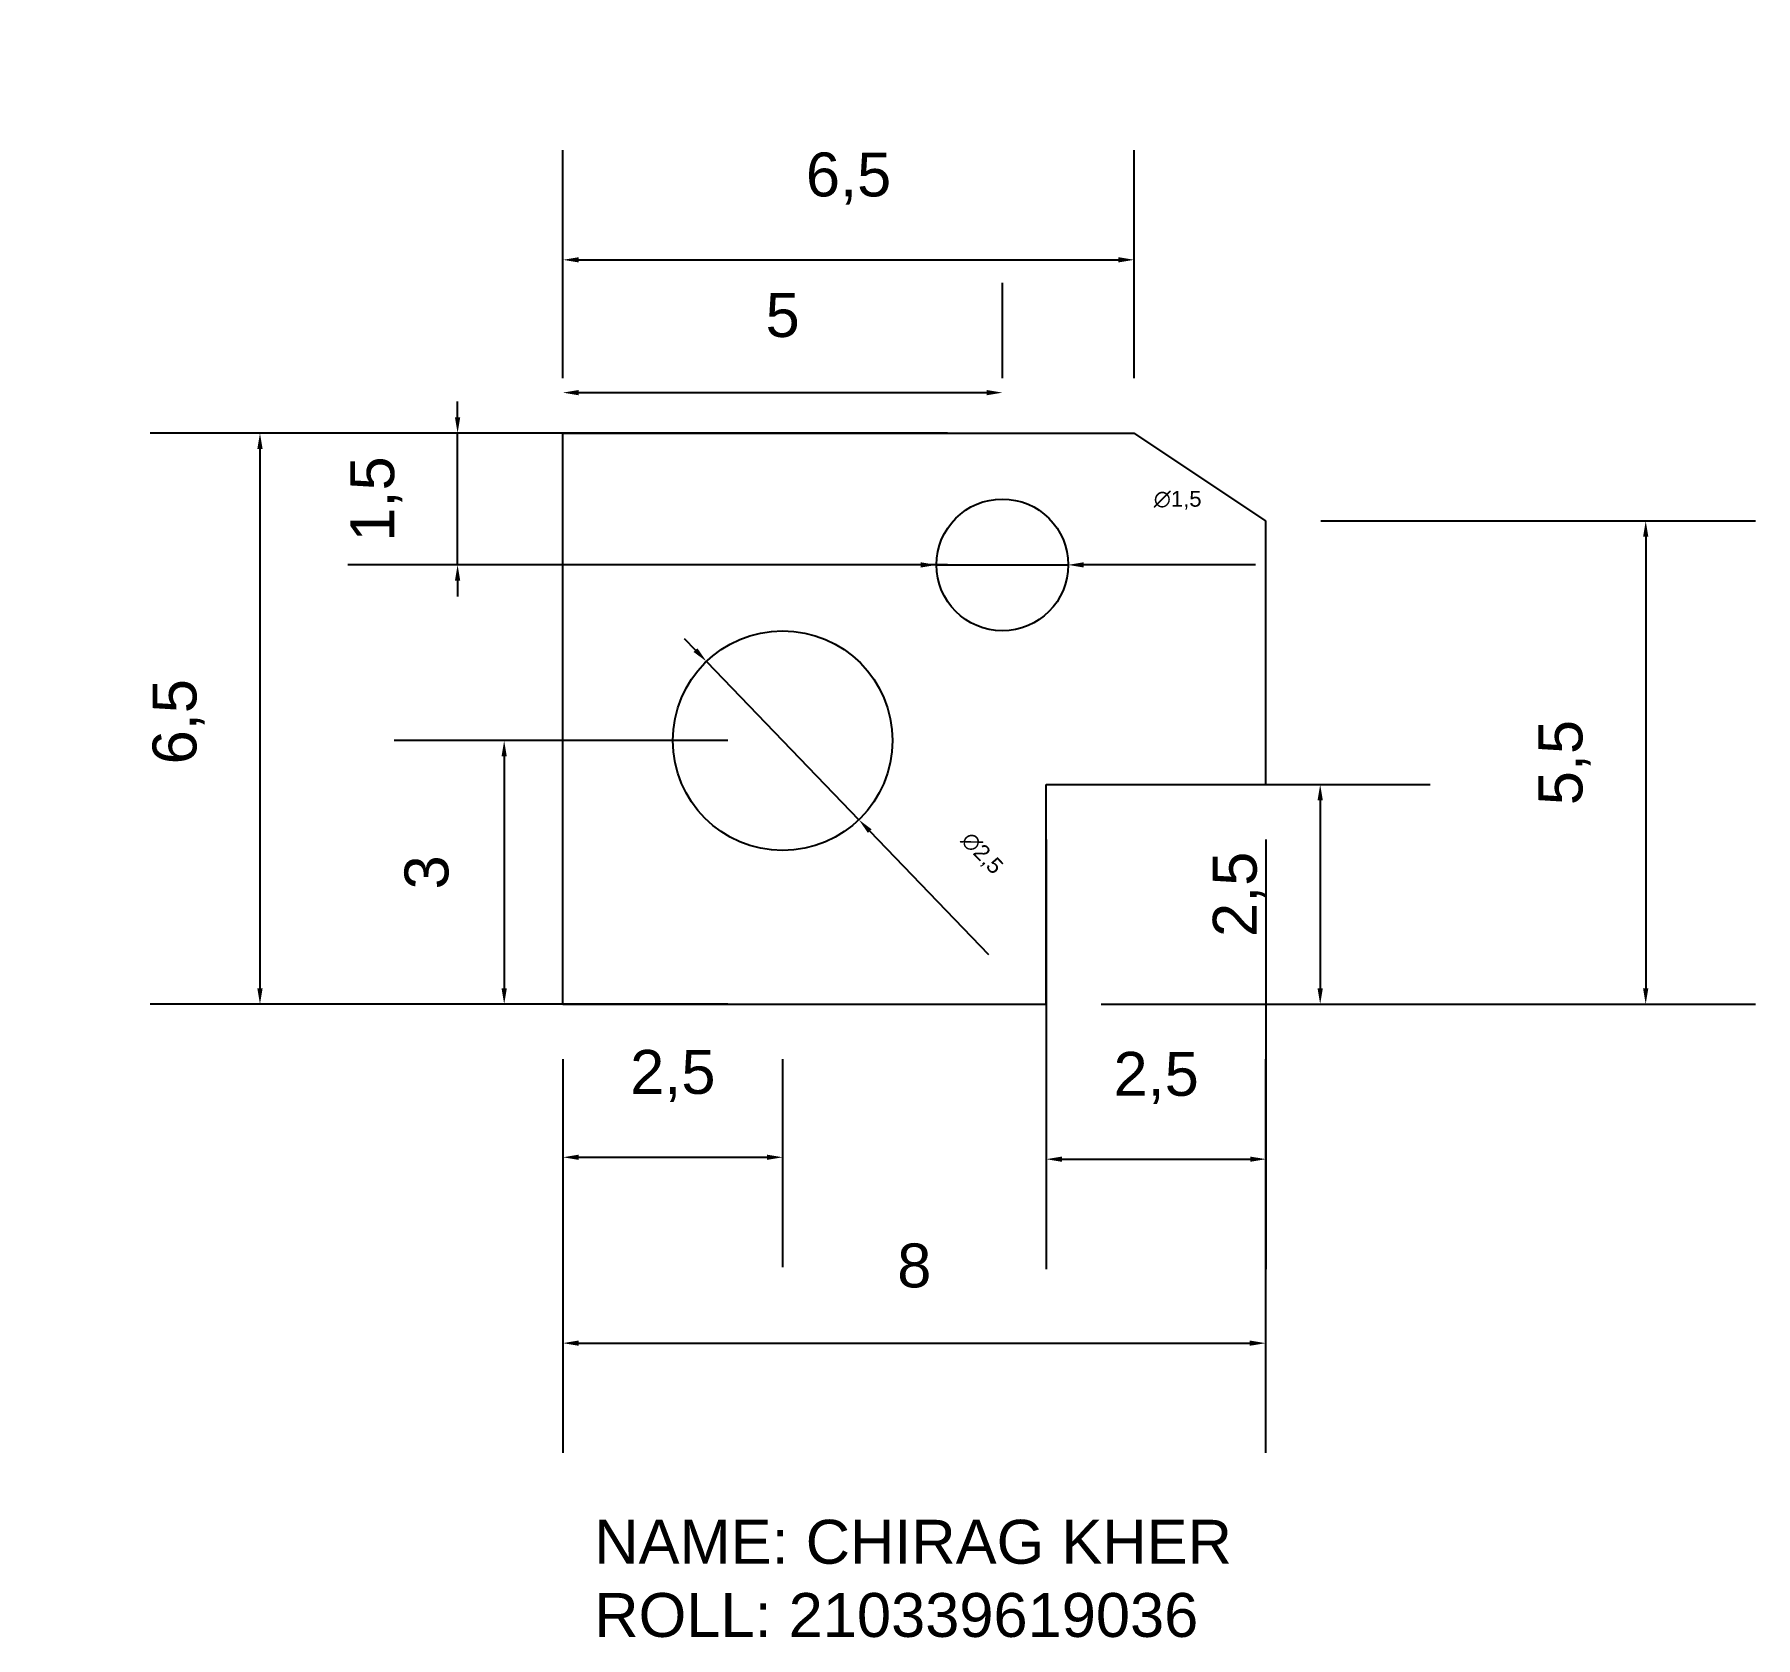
# Model space of a CAD drawing. Header units: millimetres. Extents: x 3255.6 to 3275.2, y 1868 to 1886.2.
import ezdxf

# ---------------------------------------------------------------- set-up
doc = ezdxf.new("R2010")
doc.units = ezdxf.units.MM
doc.styles.get("Standard").update_dxf_attribs({"font": 'arial.ttf'})
doc.dimstyles.new('ISO-25', dxfattribs={"dimtxt": 2.5, "dimasz": 0.18, "dimexe": 1.25, "dimexo": 0.625, "dimtad": 1, "dimtxsty": 'Standard', "dimcen": 2.5, "dimadec": 0, "dimazin": 0, "dimtfac": 1, "dimtmove": 0, "dimatfit": 3, "dimfxl": 1, "dimarcsym": 0})

# ---------------------------------------------------------------- blocks, each defined once
blk = doc.blocks.new('*D2')
at = {"color": 0, "lineweight": -2, "transparency": 16777216}
for p, q in [((3260.954, 1881.703), (3256.881, 1881.703)), ((3258.131, 1881.523), (3258.131, 1875.383)), ((3260.954, 1875.203), (3256.881, 1875.203))]:
    blk.add_line(p, q, dxfattribs=at)
at = {"color": 0, "transparency": 16777216}
for points in [[(3258.101, 1881.523), (3258.161, 1881.523), (3258.131, 1881.703)], [(3258.101, 1875.383), (3258.161, 1875.383), (3258.131, 1875.203)]]:
    blk.add_solid(points, dxfattribs=at)
at = {"layer": 'Defpoints', "color": 0, "transparency": 16777216}
for p in [(3261.579, 1881.703), (3258.131, 1875.203), (3261.579, 1875.203)]:
    blk.add_point(p, dxfattribs=at)
at = {"color": 0, "transparency": 16777216, "insert": (3257.205, 1878.418), "char_height": 2.5, "attachment_point": 5, "rotation": 90}
blk.add_mtext('{\\H0.2x;6,5}', dxfattribs=at)
blk = doc.blocks.new('*D3')
at = {"color": 0, "lineweight": -2, "transparency": 16777216}
for p, q in [((3261.579, 1882.328), (3261.579, 1884.926)), ((3268.079, 1882.328), (3268.079, 1884.926)), ((3261.759, 1883.676), (3267.899, 1883.676))]:
    blk.add_line(p, q, dxfattribs=at)
at = {"color": 0, "transparency": 16777216}
for points in [[(3261.759, 1883.706), (3261.759, 1883.646), (3261.579, 1883.676)], [(3267.899, 1883.706), (3267.899, 1883.646), (3268.079, 1883.676)]]:
    blk.add_solid(points, dxfattribs=at)
at = {"layer": 'Defpoints', "color": 0, "transparency": 16777216}
for p in [(3268.079, 1883.676), (3261.579, 1881.703), (3268.079, 1881.703)]:
    blk.add_point(p, dxfattribs=at)
at = {"color": 0, "transparency": 16777216, "insert": (3264.829, 1884.601), "char_height": 2.5, "attachment_point": 5}
blk.add_mtext('{\\H0.2x;6,5}', dxfattribs=at)
blk = doc.blocks.new('*D4')
at = {"color": 0, "lineweight": -2, "transparency": 16777216}
for p, q in [((3270.204, 1880.703), (3275.15, 1880.703)), ((3273.9, 1880.523), (3273.9, 1875.383)), ((3270.204, 1875.203), (3275.15, 1875.203))]:
    blk.add_line(p, q, dxfattribs=at)
at = {"color": 0, "transparency": 16777216}
for points in [[(3273.87, 1880.523), (3273.93, 1880.523), (3273.9, 1880.703)], [(3273.87, 1875.383), (3273.93, 1875.383), (3273.9, 1875.203)]]:
    blk.add_solid(points, dxfattribs=at)
at = {"layer": 'Defpoints', "color": 0, "transparency": 16777216}
for p in [(3269.579, 1880.703), (3269.579, 1875.203), (3273.9, 1875.203)]:
    blk.add_point(p, dxfattribs=at)
at = {"color": 0, "transparency": 16777216, "insert": (3272.976, 1877.953), "char_height": 2.5, "attachment_point": 5, "rotation": 90}
blk.add_mtext('{\\H0.2x;5,5}', dxfattribs=at)
blk = doc.blocks.new('*D8')
at = {"color": 0, "lineweight": -2, "transparency": 16777216}
for p, q in [((3260.38, 1881.883), (3260.38, 1882.063)), ((3265.954, 1881.703), (3259.13, 1881.703)), ((3260.38, 1880.203), (3260.38, 1881.703)), ((3265.954, 1880.203), (3259.13, 1880.203)), ((3260.38, 1880.023), (3260.38, 1879.843))]:
    blk.add_line(p, q, dxfattribs=at)
at = {"color": 0, "transparency": 16777216}
for points in [[(3260.35, 1881.883), (3260.41, 1881.883), (3260.38, 1881.703)], [(3260.35, 1880.023), (3260.41, 1880.023), (3260.38, 1880.203)]]:
    blk.add_solid(points, dxfattribs=at)
at = {"layer": 'Defpoints', "color": 0, "transparency": 16777216}
for p in [(3260.38, 1881.703), (3266.579, 1881.703), (3266.579, 1880.203)]:
    blk.add_point(p, dxfattribs=at)
at = {"color": 0, "transparency": 16777216, "insert": (3259.455, 1880.953), "char_height": 2.5, "attachment_point": 5, "rotation": 90}
blk.add_mtext('{\\H0.2x;1,5}', dxfattribs=at)
blk = doc.blocks.new('*D12')
at = {"color": 0, "lineweight": -2, "transparency": 16777216}
for p, q in [((3263.454, 1878.203), (3259.66, 1878.203)), ((3260.91, 1878.023), (3260.91, 1875.383)), ((3263.454, 1875.203), (3259.66, 1875.203))]:
    blk.add_line(p, q, dxfattribs=at)
at = {"color": 0, "transparency": 16777216}
for points in [[(3260.88, 1878.023), (3260.94, 1878.023), (3260.91, 1878.203)], [(3260.88, 1875.383), (3260.94, 1875.383), (3260.91, 1875.203)]]:
    blk.add_solid(points, dxfattribs=at)
at = {"layer": 'Defpoints', "color": 0, "transparency": 16777216}
for p in [(3264.079, 1878.203), (3260.91, 1875.203), (3264.079, 1875.203)]:
    blk.add_point(p, dxfattribs=at)
at = {"color": 0, "transparency": 16777216, "insert": (3260.029, 1876.703), "char_height": 2.5, "attachment_point": 5, "rotation": 90}
blk.add_mtext('{\\H0.2x;3}', dxfattribs=at)
blk = doc.blocks.new('*D13')
at = {"color": 0, "lineweight": -2, "transparency": 16777216}
for p, q in [((3261.579, 1882.328), (3261.579, 1883.414)), ((3266.579, 1882.328), (3266.579, 1883.414)), ((3261.759, 1882.164), (3266.399, 1882.164))]:
    blk.add_line(p, q, dxfattribs=at)
at = {"color": 0, "transparency": 16777216}
for points in [[(3261.759, 1882.194), (3261.759, 1882.134), (3261.579, 1882.164)], [(3266.399, 1882.194), (3266.399, 1882.134), (3266.579, 1882.164)]]:
    blk.add_solid(points, dxfattribs=at)
at = {"layer": 'Defpoints', "color": 0, "transparency": 16777216}
for p in [(3266.579, 1882.164), (3261.579, 1881.703), (3266.579, 1881.703)]:
    blk.add_point(p, dxfattribs=at)
at = {"color": 0, "transparency": 16777216, "insert": (3264.079, 1883.044), "char_height": 2.5, "attachment_point": 5}
blk.add_mtext('{\\H0.2x;5}', dxfattribs=at)
blk = doc.blocks.new('*D14')
at = {"color": 0, "lineweight": -2, "transparency": 16777216}
for p, q in [((3267.704, 1877.703), (3271.446, 1877.703)), ((3270.196, 1877.523), (3270.196, 1875.383)), ((3267.704, 1875.203), (3271.446, 1875.203))]:
    blk.add_line(p, q, dxfattribs=at)
at = {"color": 0, "transparency": 16777216}
for points in [[(3270.166, 1877.523), (3270.226, 1877.523), (3270.196, 1877.703)], [(3270.166, 1875.383), (3270.226, 1875.383), (3270.196, 1875.203)]]:
    blk.add_solid(points, dxfattribs=at)
at = {"layer": 'Defpoints', "color": 0, "transparency": 16777216}
for p in [(3267.079, 1877.703), (3267.079, 1875.203), (3270.196, 1875.203)]:
    blk.add_point(p, dxfattribs=at)
at = {"color": 0, "transparency": 16777216, "insert": (3269.27, 1876.453), "char_height": 2.5, "attachment_point": 5, "rotation": 90}
blk.add_mtext('{\\H0.2x;2,5}', dxfattribs=at)
blk = doc.blocks.new('*D15')
at = {"color": 0, "lineweight": -2, "transparency": 16777216}
for p, q in [((3267.079, 1877.078), (3267.079, 1872.188)), ((3269.579, 1877.078), (3269.579, 1872.188)), ((3267.259, 1873.438), (3269.399, 1873.438))]:
    blk.add_line(p, q, dxfattribs=at)
at = {"color": 0, "transparency": 16777216}
for points in [[(3267.259, 1873.468), (3267.259, 1873.408), (3267.079, 1873.438)], [(3269.399, 1873.468), (3269.399, 1873.408), (3269.579, 1873.438)]]:
    blk.add_solid(points, dxfattribs=at)
at = {"layer": 'Defpoints', "color": 0, "transparency": 16777216}
for p in [(3267.079, 1877.703), (3269.579, 1877.703), (3269.579, 1873.438)]:
    blk.add_point(p, dxfattribs=at)
at = {"color": 0, "transparency": 16777216, "insert": (3268.329, 1874.363), "char_height": 2.5, "attachment_point": 5}
blk.add_mtext('{\\H0.2x;2,5}', dxfattribs=at)
blk = doc.blocks.new('*D17')
at = {"color": 0, "lineweight": -2, "transparency": 16777216}
for p, q in [((3265.651, 1880.203), (3265.471, 1880.203)), ((3265.831, 1880.203), (3267.326, 1880.203)), ((3269.461, 1880.203), (3267.506, 1880.203))]:
    blk.add_line(p, q, dxfattribs=at)
at = {"color": 0, "transparency": 16777216}
for points in [[(3265.651, 1880.233), (3265.651, 1880.173), (3265.831, 1880.203)], [(3267.506, 1880.233), (3267.506, 1880.173), (3267.326, 1880.203)]]:
    blk.add_solid(points, dxfattribs=at)
at = {"layer": 'Defpoints', "color": 0, "transparency": 16777216}
for p in [(3265.831, 1880.203), (3267.326, 1880.203)]:
    blk.add_point(p, dxfattribs=at)
at = {"color": 0, "transparency": 16777216, "insert": (3268.574, 1880.939), "char_height": 2.5, "attachment_point": 5}
blk.add_mtext('{\\H0.072x;∅1,5}', dxfattribs=at)
blk = doc.blocks.new('*D18')
at = {"color": 0, "lineweight": -2, "transparency": 16777216}
for p, q in [((3263.087, 1879.233), (3262.962, 1879.363)), ((3263.212, 1879.104), (3264.946, 1877.302)), ((3266.426, 1875.764), (3265.07, 1877.173))]:
    blk.add_line(p, q, dxfattribs=at)
at = {"color": 0, "transparency": 16777216}
for points in [[(3263.109, 1879.254), (3263.065, 1879.212), (3263.212, 1879.104)], [(3265.092, 1877.193), (3265.049, 1877.152), (3264.946, 1877.302)]]:
    blk.add_solid(points, dxfattribs=at)
at = {"layer": 'Defpoints', "color": 0, "transparency": 16777216}
for p in [(3263.212, 1879.104), (3264.946, 1877.302)]:
    blk.add_point(p, dxfattribs=at)
at = {"color": 0, "transparency": 16777216, "insert": (3266.341, 1876.914), "char_height": 2.5, "attachment_point": 5, "rotation": 313.9045}
blk.add_mtext('{\\H0.072x;∅2,5}', dxfattribs=at)
blk = doc.blocks.new('*D19')
at = {"color": 0, "lineweight": -2, "transparency": 16777216}
for p, q in [((3261.579, 1874.578), (3261.579, 1872.21)), ((3264.079, 1874.578), (3264.079, 1872.21)), ((3261.759, 1873.46), (3263.899, 1873.46))]:
    blk.add_line(p, q, dxfattribs=at)
at = {"color": 0, "transparency": 16777216}
for points in [[(3261.759, 1873.49), (3261.759, 1873.43), (3261.579, 1873.46)], [(3263.899, 1873.49), (3263.899, 1873.43), (3264.079, 1873.46)]]:
    blk.add_solid(points, dxfattribs=at)
at = {"layer": 'Defpoints', "color": 0, "transparency": 16777216}
for p in [(3261.579, 1875.203), (3264.079, 1875.203), (3264.079, 1873.46)]:
    blk.add_point(p, dxfattribs=at)
at = {"color": 0, "transparency": 16777216, "insert": (3262.829, 1874.385), "char_height": 2.5, "attachment_point": 5}
blk.add_mtext('{\\H0.2x;2,5}', dxfattribs=at)
blk = doc.blocks.new('*D20')
at = {"color": 0, "lineweight": -2, "transparency": 16777216}
for p, q in [((3261.579, 1874.578), (3261.579, 1870.094)), ((3269.575, 1874.578), (3269.575, 1870.094)), ((3261.759, 1871.344), (3269.395, 1871.344))]:
    blk.add_line(p, q, dxfattribs=at)
at = {"color": 0, "transparency": 16777216}
for points in [[(3261.759, 1871.374), (3261.759, 1871.314), (3261.579, 1871.344)], [(3269.395, 1871.374), (3269.395, 1871.314), (3269.575, 1871.344)]]:
    blk.add_solid(points, dxfattribs=at)
at = {"layer": 'Defpoints', "color": 0, "transparency": 16777216}
for p in [(3261.579, 1875.203), (3269.575, 1875.203), (3269.575, 1871.344)]:
    blk.add_point(p, dxfattribs=at)
at = {"color": 0, "transparency": 16777216, "insert": (3265.577, 1872.225), "char_height": 2.5, "attachment_point": 5}
blk.add_mtext('{\\H0.2x;8}', dxfattribs=at)

msp = doc.modelspace()

# ---------------------------------------------------------------- linework, layer by layer
for p, q in [((3261.579, 1875.203), (3261.579, 1881.703)), ((3261.579, 1881.703), (3268.079, 1881.703)), ((3269.579, 1880.703), (3268.079, 1881.703)), ((3269.579, 1877.703), (3269.579, 1880.703)), ((3267.079, 1875.203), (3267.079, 1877.703)), ((3267.079, 1877.703), (3269.579, 1877.703)), ((3261.579, 1875.203), (3267.079, 1875.203))]:
    msp.add_line(p, q)
for centre, radius in [((3266.579, 1880.203), 0.75), ((3264.079, 1878.203), 1.25)]:
    msp.add_circle(centre, radius)

# ---------------------------------------------------------------- texts
at = {"insert": (3261.935, 1869.333), "char_height": 0.5, "attachment_point": 1}
msp.add_mtext_dynamic_manual_height_columns('NAME: CHIRAG KHER\\PROLL: 210339619036', width=8.8363, gutter_width=12.5, heights=[0], dxfattribs=at)

# ---------------------------------------------------------------- dimensions: what is measured, and where the dimension line sits
for base, p1, p2, picture, middle in [((3268.079, 1883.676), (3261.579, 1881.703), (3268.079, 1881.703), '*D3', (3264.829, 1884.601)), ((3269.575, 1871.344), (3261.579, 1875.203), (3269.575, 1875.203), '*D20', (3265.577, 1872.225))]:
    dim = msp.add_linear_dim(base=base, p1=p1, p2=p2, text='{\\H0.2x;<>}', dimstyle='ISO-25')
    dim.commit()
    dim.dimension.update_dxf_attribs({"geometry": picture, "text_midpoint": middle})
for base, p1, p2, text, picture, middle in [((3266.579, 1882.164), (3261.579, 1881.703), (3266.579, 1881.703), '{\\H0.2x;5}', '*D13', (3264.079, 1882.164)), ((3269.579, 1873.438), (3267.079, 1877.703), (3269.579, 1877.703), '{\\H0.2x;<>}', '*D15', (3268.329, 1873.438)), ((3264.079, 1873.46), (3261.579, 1875.203), (3264.079, 1875.203), '{\\H0.2x;<>}', '*D19', (3262.829, 1873.46))]:
    dim = msp.add_linear_dim(base=base, p1=p1, p2=p2, text=text, dimstyle='ISO-25')
    dim.commit()
    dim.dimension.update_dxf_attribs({"geometry": picture, "text_midpoint": middle, "dimtype": 160})
for base, p1, p2, picture, middle in [((3260.38, 1881.703), (3266.579, 1880.203), (3266.579, 1881.703), '*D8', (3260.38, 1880.953)), ((3258.131, 1875.203), (3261.579, 1881.703), (3261.579, 1875.203), '*D2', (3258.131, 1878.418))]:
    dim = msp.add_linear_dim(base=base, p1=p1, p2=p2, angle=90, text='{\\H0.2x;<>}', dimstyle='ISO-25')
    dim.commit()
    dim.dimension.update_dxf_attribs({"geometry": picture, "text_midpoint": middle, "dimtype": 160})
for p1, p2, picture, middle in [((3265.8311, 1880.2029), (3267.3264, 1880.2029), '*D17', (3268.5738, 1880.939)), ((3263.212, 1879.104), (3264.946, 1877.302), '*D18', (3266.341, 1876.914))]:
    dim = msp.add_diameter_dim_2p(p1=p1, p2=p2, text='{\\H0.072x;<>}', dimstyle='ISO-25')
    dim.commit()
    dim.dimension.update_dxf_attribs({"geometry": picture, "text_midpoint": middle})
for base, p1, p2, picture, middle in [((3273.9, 1875.203), (3269.579, 1880.703), (3269.579, 1875.203), '*D4', (3272.976, 1877.953)), ((3270.196, 1875.203), (3267.079, 1877.703), (3267.079, 1875.203), '*D14', (3269.27, 1876.453)), ((3260.91, 1875.203), (3264.079, 1878.203), (3264.079, 1875.203), '*D12', (3260.029, 1876.703))]:
    dim = msp.add_linear_dim(base=base, p1=p1, p2=p2, angle=90, text='{\\H0.2x;<>}', dimstyle='ISO-25')
    dim.commit()
    dim.dimension.update_dxf_attribs({"geometry": picture, "text_midpoint": middle})

doc.saveas('drawing.dxf')
